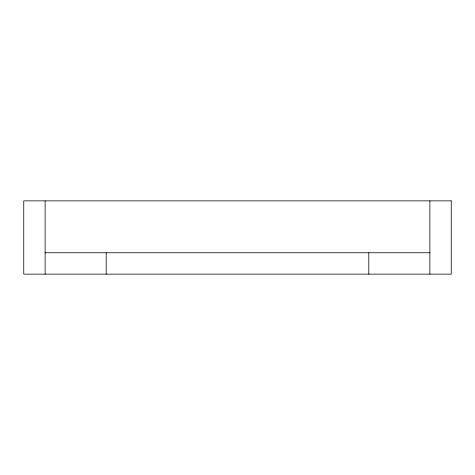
<?xml version="1.0" encoding="UTF-8"?>
<svg xmlns="http://www.w3.org/2000/svg" width="475" height="475" viewBox="0 0 475 475"><rect width="100%" height="100%" fill="white"/><g stroke="black" fill="none" stroke-linecap="round" stroke-linejoin="round"><path stroke-width="0.71" d="M45.125 252.765L429.875 252.765M429.875 200.86L429.875 274.14M368.802 252.765L368.802 274.14M106.198 252.765L106.198 274.14M45.125 200.86L45.125 274.14M451.25 200.86L23.75 200.86L23.75 274.14L451.25 274.14L451.25 200.86"/></g></svg>
